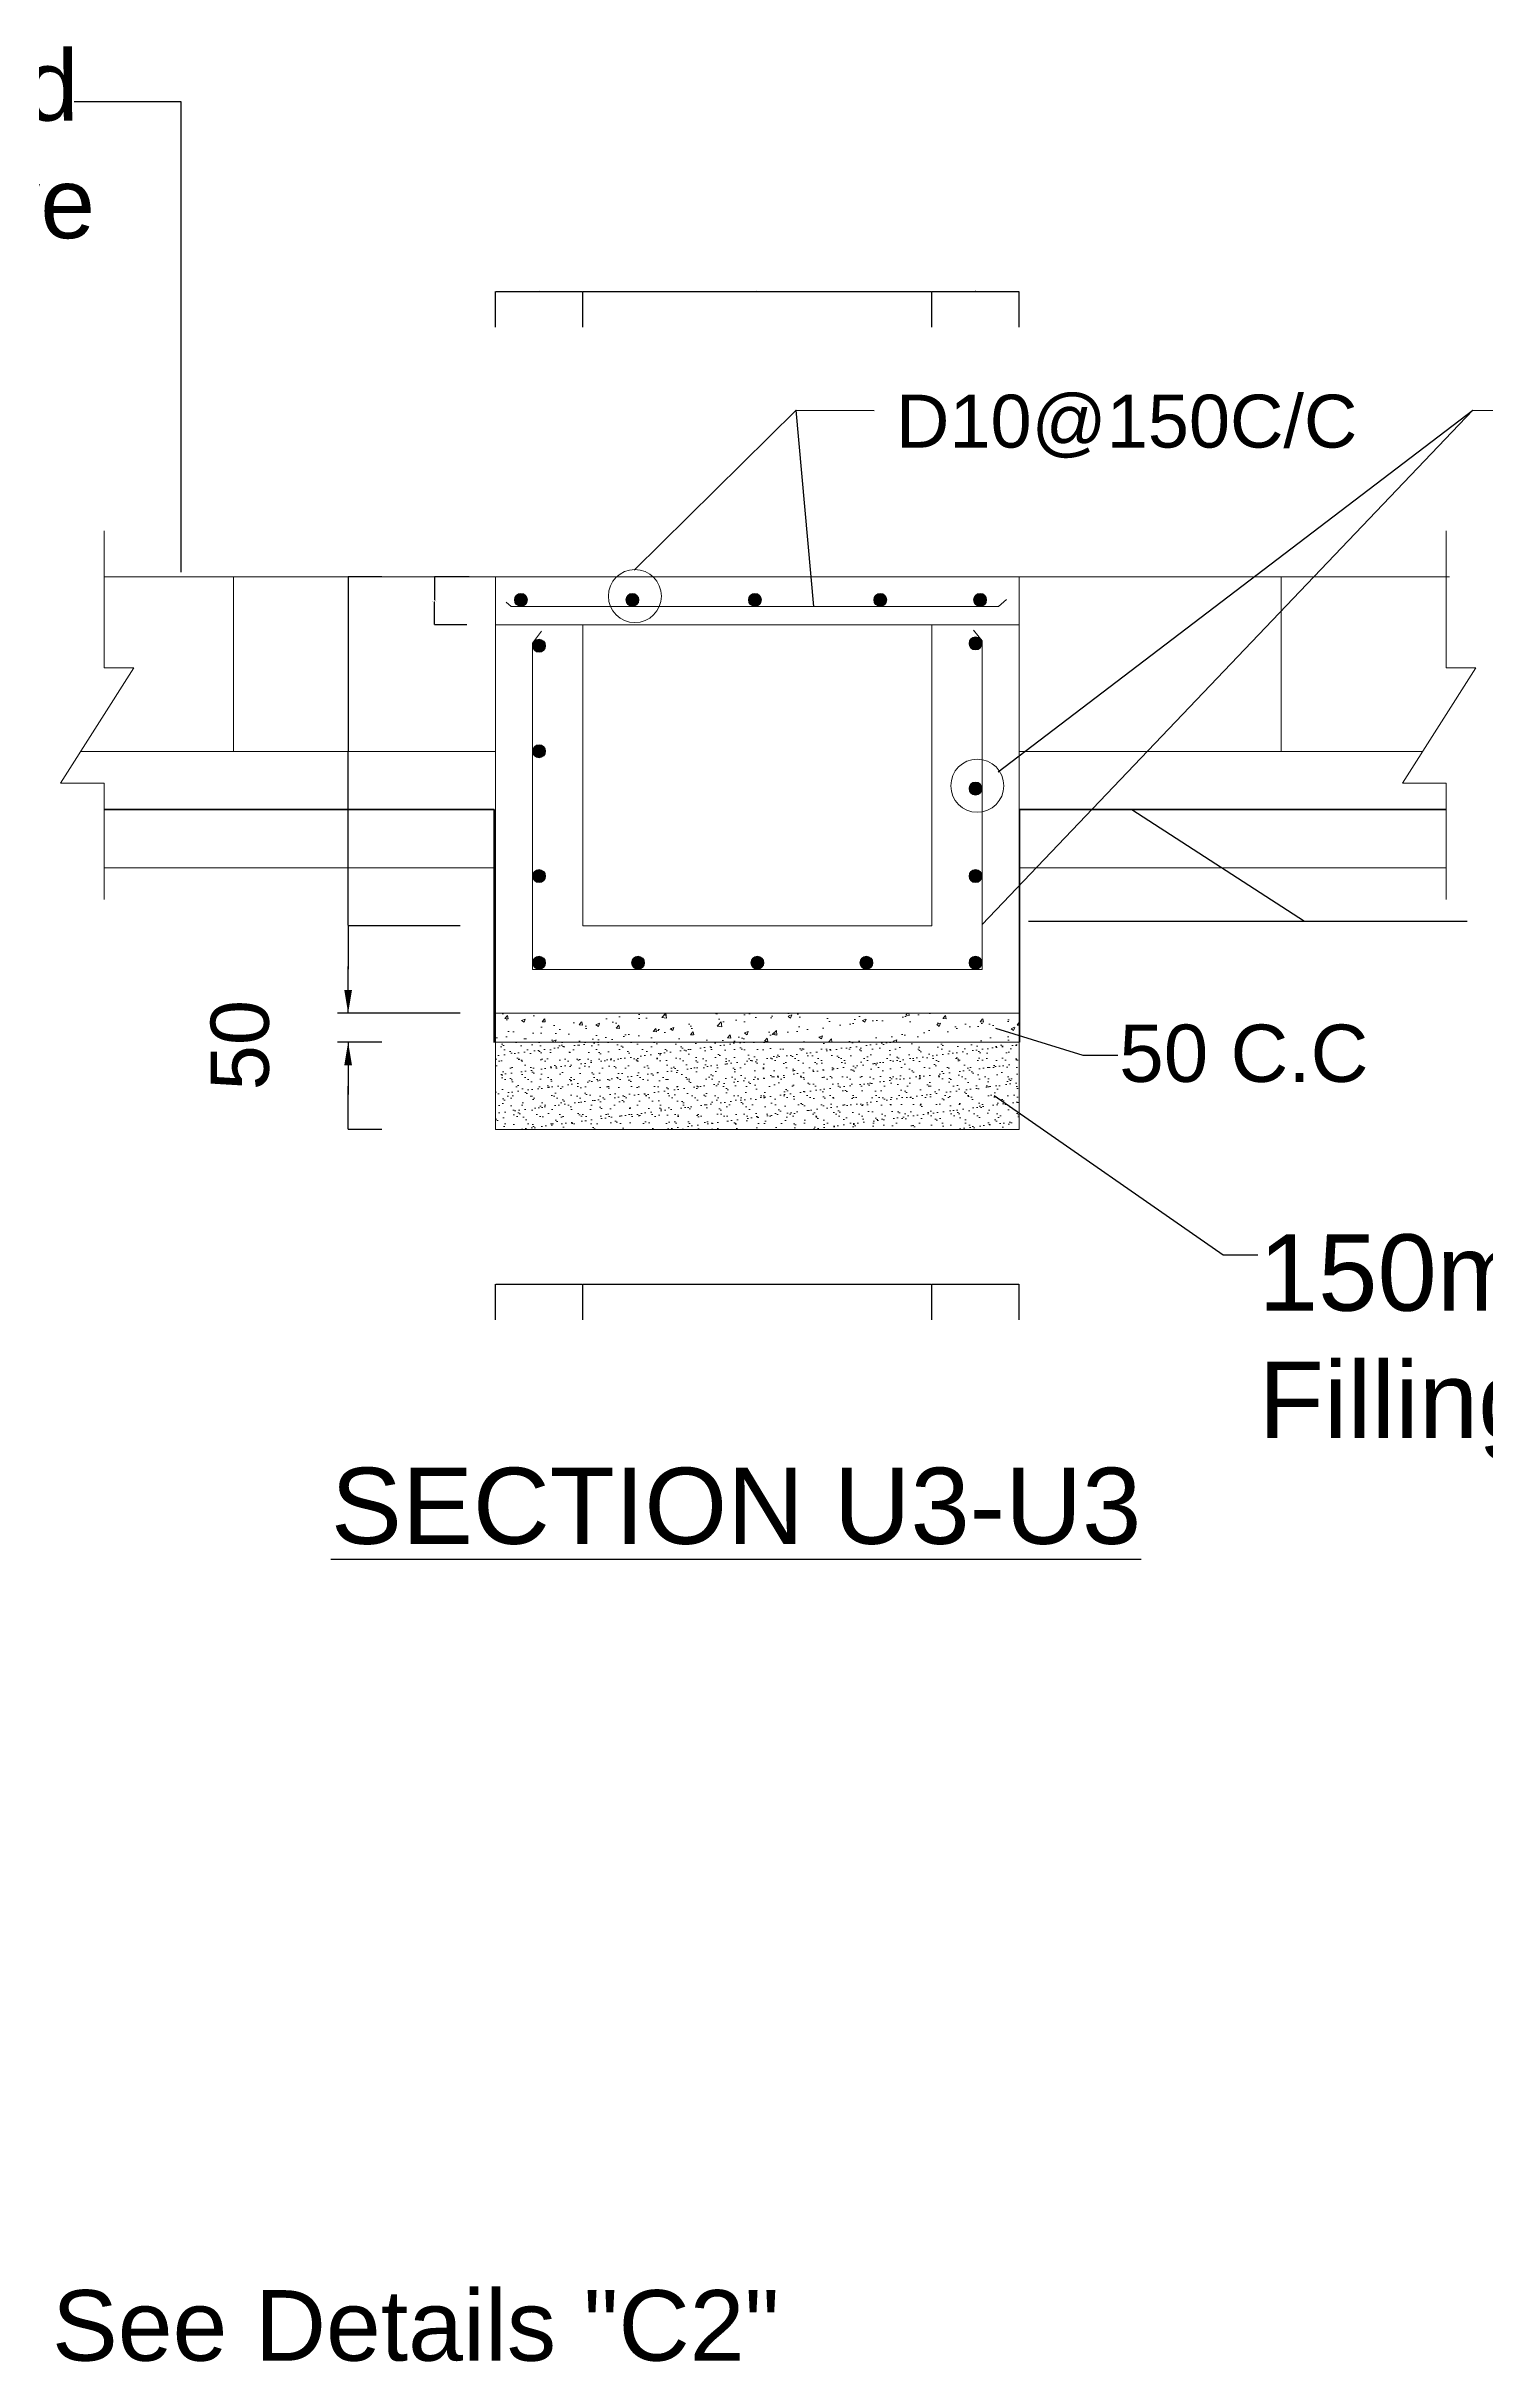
# Model space of a CAD drawing. Header units: inches. Extents: x 89000 to 1304432, y -10828 to 220529.
# Drawn here: x 865580 to 868424, y 77298 to 81875 of the extents above; entities that cross this region are included whole.
import ezdxf

# ---------------------------------------------------------------- set-up
doc = ezdxf.new("R2010")
doc.units = ezdxf.units.IN
doc.header["$LTSCALE"] = 7
doc.header["$MEASUREMENT"] = 0
doc.layers.add('Blocks', color=11, linetype='Continuous', lineweight=9)
doc.styles.get("Standard").update_dxf_attribs({"font": 'arial.ttf'})
doc.dimstyles.get("Standard").update_dxf_attribs({"dimtxt": 0.18, "dimasz": 0.18, "dimexe": 0.18, "dimexo": 0.0625, "dimgap": 0.09, "dimtad": 0, "dimtih": 1, "dimtoh": 1, "dimdec": 4, "dimzin": 0, "dimdsep": 46, "dimtxsty": 'Standard', "dimcen": 0.09, "dimadec": 0, "dimazin": 0, "dimtfac": 1, "dimtdec": 4, "dimtofl": 0, "dimtmove": 0, "dimatfit": 3, "dimfxl": 1, "dimtolj": 1, "dimtzin": 0, "dimarcsym": 0})
pattern_1 = [(50, (867618.374, 48001.803), (73.32933, -6.41548), [7.66762, -84.34387]), (355, (867618.374, 48001.8), (-14.18524, 76.9003), [6.1341, -67.4751]), (100.451, (867624.485, 48001.27), (59.14436, 70.48447), [6.51647, -71.68122]), (46.1842, (867618.37, 48022.25), (109.10931, -16.92204), [11.50144, -126.5158]), (96.6356, (867627.47, 48020.84), (95.5552, 99.5888), [9.7747, -107.52184]), (351.184, (867618.37, 48022.25), (95.55535, 99.5886), [9.20115, -101.21265]), (21, (867628.6, 48017.14), (61.02499, -41.16187), [7.66762, -84.34387]), (326, (867628.6, 48017.14), (24.87532, 74.13566), [6.1341, -67.4751]), (71.4514, (867633.68, 48013.71), (85.90014, 32.97395), [6.51648, -71.68122]), (37.5, (867618.374, 48001.803), (1.243163, 34.033403), [0, -66.65722, 0, -68.49745, 0, -67.73069]), (7.5, (867618.374, 48001.803), (26.894914, 40.32268), [0, -39.05377, 0, -65.123695, 0, -25.814337]), (327.5, (867595.576, 48001.803), (54.575215, -2.30582), [0, -25.55875, 0, -79.7433, 0, -105.813225]), (317.5, (867585.353, 48001.803), (59.621996, 10.23416), [0, -33.226375, 0, -52.95773, 0, -75.142725])]
pattern_2 = [(37.5, (867618.374, 48001.803), (-0.920018, 28.141261), [0, -22.1996, 0, -24.8285, 0, -23.733125]), (7.5, (867618.374, 48001.803), (25.84759, 41.217443), [0, -11.9761, 0, -20.00885, 0, -7.667625]), (327.5, (867600.41, 48001.803), (45.482061, 0.082638), [0, -7.3025, 0, -26.289, 0, -34.32175]), (317.5, (867600.41, 48001.803), (43.904496, 12.818436), [0, -3.65125, 0, -17.2339, 0, -19.71675])]

# ---------------------------------------------------------------- blocks, each defined once
blk = doc.blocks.new('*D150')
at = {"layer": 'Blocks', "color": 0, "lineweight": -2, "ltscale": 0.5, "transparency": 16777216}
for p, q in [((866467.4, 81320.2), (866467.4, 81390.9)), ((866468.2, 81390.7), (866639.1, 81390.7)), ((866639.9, 81320.2), (866639.9, 81390.9))]:
    blk.add_line(p, q, dxfattribs=at)
at = {"layer": 'Blocks', "color": 0, "ltscale": 0.5, "transparency": 16777216}
for points in [[(866468.2, 81390.8), (866468.2, 81390.5), (866467.4, 81390.7)], [(866639.1, 81390.8), (866639.1, 81390.5), (866639.9, 81390.7)]]:
    blk.add_solid(points, dxfattribs=at)
at = {"layer": 'Defpoints', "color": 0, "ltscale": 0.5, "transparency": 16777216}
for p in [(866639.9, 81390.7), (866467.4, 81320.1), (866639.9, 81320.1)]:
    blk.add_point(p, dxfattribs=at)
at = {"layer": 'Blocks', "color": 0, "lineweight": 30, "ltscale": 0.5, "transparency": 16777216, "insert": (866553.7, 81391.5), "char_height": 1, "attachment_point": 5}
blk.add_mtext('\\A1;150', dxfattribs=at)
blk = doc.blocks.new('*D151')
at = {"layer": 'Blocks', "color": 0, "lineweight": -2, "ltscale": 0.5, "transparency": 16777216}
for p, q in [((867329.9, 81320.2), (867329.9, 81390.9)), ((867330.7, 81390.7), (867501.6, 81390.7)), ((867502.4, 81320.2), (867502.4, 81390.9))]:
    blk.add_line(p, q, dxfattribs=at)
at = {"layer": 'Blocks', "color": 0, "ltscale": 0.5, "transparency": 16777216}
for points in [[(867330.7, 81390.8), (867330.7, 81390.5), (867329.9, 81390.7)], [(867501.6, 81390.8), (867501.6, 81390.5), (867502.4, 81390.7)]]:
    blk.add_solid(points, dxfattribs=at)
at = {"layer": 'Defpoints', "color": 0, "ltscale": 0.5, "transparency": 16777216}
for p in [(867502.4, 81390.7), (867329.9, 81320.1), (867502.4, 81320.1)]:
    blk.add_point(p, dxfattribs=at)
at = {"layer": 'Blocks', "color": 0, "lineweight": 30, "ltscale": 0.5, "transparency": 16777216, "insert": (867416.2, 81391.5), "char_height": 1, "attachment_point": 5}
blk.add_mtext('\\A1;150', dxfattribs=at)
blk = doc.blocks.new('*D152')
at = {"layer": 'Blocks', "color": 0, "lineweight": -2, "ltscale": 0.5, "transparency": 16777216}
for p, q in [((866639.9, 81320.2), (866639.9, 81390.9)), ((866640.7, 81390.7), (867329.1, 81390.7)), ((867329.9, 81320.2), (867329.9, 81390.9))]:
    blk.add_line(p, q, dxfattribs=at)
at = {"layer": 'Blocks', "color": 0, "ltscale": 0.5, "transparency": 16777216}
for points in [[(866640.7, 81390.8), (866640.7, 81390.5), (866639.9, 81390.7)], [(867329.1, 81390.8), (867329.1, 81390.5), (867329.9, 81390.7)]]:
    blk.add_solid(points, dxfattribs=at)
at = {"layer": 'Defpoints', "color": 0, "ltscale": 0.5, "transparency": 16777216}
for p in [(867329.9, 81390.7), (866639.9, 81320.1), (867329.9, 81320.1)]:
    blk.add_point(p, dxfattribs=at)
at = {"layer": 'Blocks', "color": 0, "lineweight": 30, "ltscale": 0.5, "transparency": 16777216, "insert": (866984.9, 81391.5), "char_height": 1, "attachment_point": 5}
blk.add_mtext('\\A1;600', dxfattribs=at)
blk = doc.blocks.new('*D153')
at = {"layer": 'Blocks', "color": 0, "lineweight": -2, "ltscale": 0.5, "transparency": 16777216}
for p, q in [((866242.9, 80826.5), (866176.1, 80826.5)), ((866176.2, 80825.7), (866176.2, 80482.3)), ((866176.2, 80137.3), (866176.2, 80480.7)), ((866242.9, 80136.5), (866176.1, 80136.5))]:
    blk.add_line(p, q, dxfattribs=at)
at = {"layer": 'Blocks', "color": 0, "ltscale": 0.5, "transparency": 16777216}
for points in [[(866176.1, 80825.7), (866176.4, 80825.7), (866176.2, 80826.5)], [(866176.1, 80137.3), (866176.4, 80137.3), (866176.2, 80136.5)]]:
    blk.add_solid(points, dxfattribs=at)
at = {"layer": 'Defpoints', "color": 0, "ltscale": 0.5, "transparency": 16777216}
for p in [(866243, 80826.5), (866176.2, 80136.5), (866243, 80136.5)]:
    blk.add_point(p, dxfattribs=at)
at = {"layer": 'Blocks', "color": 0, "lineweight": 30, "ltscale": 0.5, "transparency": 16777216, "insert": (866176.2, 80481.5), "char_height": 1, "attachment_point": 5}
blk.add_mtext('\\A1;600', dxfattribs=at)
blk = doc.blocks.new('*D154')
at = {"layer": 'Blocks', "color": 0, "lineweight": -2, "ltscale": 0.5, "transparency": 16777216}
for p, q in [((866397.9, 80136.5), (866176.1, 80136.5)), ((866176.2, 80135.9), (866176.2, 80051.1)), ((866176.2, 79964.6), (866176.2, 80049.5)), ((866397.9, 79964), (866176.1, 79964))]:
    blk.add_line(p, q, dxfattribs=at)
at = {"layer": 'Blocks', "color": 0, "ltscale": 0.5, "transparency": 16777216}
for points in [[(866176.1, 80135.9), (866176.3, 80135.9), (866176.2, 80136.5)], [(866176.1, 79964.6), (866176.3, 79964.6), (866176.2, 79964)]]:
    blk.add_solid(points, dxfattribs=at)
at = {"layer": 'Defpoints', "color": 0, "ltscale": 0.5, "transparency": 16777216}
for p in [(866397.9, 80136.5), (866176.2, 79964), (866397.9, 79964)]:
    blk.add_point(p, dxfattribs=at)
at = {"layer": 'Blocks', "color": 0, "lineweight": 30, "ltscale": 0.5, "transparency": 16777216, "insert": (866176.2, 80050.3), "char_height": 1, "attachment_point": 5}
blk.add_mtext('\\A1;200', dxfattribs=at)
blk = doc.blocks.new('*D155')
at = {"layer": 'Blocks', "color": 0, "lineweight": -2, "ltscale": 0.5, "transparency": 16777216}
for p, q in [((866467.4, 79357.6), (866467.4, 79428.3)), ((866468.2, 79428.1), (866639.1, 79428.1)), ((866639.9, 79357.6), (866639.9, 79428.3))]:
    blk.add_line(p, q, dxfattribs=at)
at = {"layer": 'Blocks', "color": 0, "ltscale": 0.5, "transparency": 16777216}
for points in [[(866468.2, 79428.3), (866468.2, 79428), (866467.4, 79428.1)], [(866639.1, 79428.3), (866639.1, 79428), (866639.9, 79428.1)]]:
    blk.add_solid(points, dxfattribs=at)
at = {"layer": 'Defpoints', "color": 0, "ltscale": 0.5, "transparency": 16777216}
for p in [(866639.9, 79428.1), (866467.4, 79357.6), (866639.9, 79357.6)]:
    blk.add_point(p, dxfattribs=at)
at = {"layer": 'Blocks', "color": 0, "lineweight": 30, "ltscale": 0.5, "transparency": 16777216, "insert": (866553.7, 79429), "char_height": 1, "attachment_point": 5}
blk.add_mtext('\\A1;150', dxfattribs=at)
blk = doc.blocks.new('*D156')
at = {"layer": 'Blocks', "color": 0, "lineweight": -2, "ltscale": 0.5, "transparency": 16777216}
for p, q in [((867329.9, 79357.6), (867329.9, 79428.3)), ((867330.7, 79428.1), (867501.6, 79428.1)), ((867502.4, 79357.6), (867502.4, 79428.3))]:
    blk.add_line(p, q, dxfattribs=at)
at = {"layer": 'Blocks', "color": 0, "ltscale": 0.5, "transparency": 16777216}
for points in [[(867330.7, 79428.3), (867330.7, 79428), (867329.9, 79428.1)], [(867501.6, 79428.3), (867501.6, 79428), (867502.4, 79428.1)]]:
    blk.add_solid(points, dxfattribs=at)
at = {"layer": 'Defpoints', "color": 0, "ltscale": 0.5, "transparency": 16777216}
for p in [(867502.4, 79428.1), (867329.9, 79357.6), (867502.4, 79357.6)]:
    blk.add_point(p, dxfattribs=at)
at = {"layer": 'Blocks', "color": 0, "lineweight": 30, "ltscale": 0.5, "transparency": 16777216, "insert": (867416.2, 79429), "char_height": 1, "attachment_point": 5}
blk.add_mtext('\\A1;150', dxfattribs=at)
blk = doc.blocks.new('*D157')
at = {"layer": 'Blocks', "color": 0, "lineweight": -2, "ltscale": 0.5, "transparency": 16777216}
for p, q in [((866639.9, 79357.6), (866639.9, 79428.3)), ((866640.7, 79428.1), (867329.1, 79428.1)), ((867329.9, 79357.6), (867329.9, 79428.3))]:
    blk.add_line(p, q, dxfattribs=at)
at = {"layer": 'Blocks', "color": 0, "ltscale": 0.5, "transparency": 16777216}
for points in [[(866640.7, 79428.3), (866640.7, 79428), (866639.9, 79428.1)], [(867329.1, 79428.3), (867329.1, 79428), (867329.9, 79428.1)]]:
    blk.add_solid(points, dxfattribs=at)
at = {"layer": 'Defpoints', "color": 0, "ltscale": 0.5, "transparency": 16777216}
for p in [(867329.9, 79428.1), (866639.9, 79357.6), (867329.9, 79357.6)]:
    blk.add_point(p, dxfattribs=at)
at = {"layer": 'Blocks', "color": 0, "lineweight": 30, "ltscale": 0.5, "transparency": 16777216, "insert": (866984.9, 79429), "char_height": 1, "attachment_point": 5}
blk.add_mtext('\\A1;600', dxfattribs=at)
blk = doc.blocks.new('*D158')
at = {"layer": 'Blocks', "color": 0, "lineweight": -2, "ltscale": 0.5, "transparency": 16777216}
for p, q in [((866242.9, 79906.5), (866176.1, 79906.5)), ((866176.2, 79905.9), (866176.2, 79821.1)), ((866176.2, 79734.6), (866176.2, 79819.5)), ((866242.9, 79734), (866176.1, 79734))]:
    blk.add_line(p, q, dxfattribs=at)
at = {"layer": 'Blocks', "color": 0, "ltscale": 0.5, "transparency": 16777216}
for points in [[(866176.1, 79905.9), (866176.3, 79905.9), (866176.2, 79906.5)], [(866176.1, 79734.6), (866176.3, 79734.6), (866176.2, 79734)]]:
    blk.add_solid(points, dxfattribs=at)
at = {"layer": 'Defpoints', "color": 0, "ltscale": 0.5, "transparency": 16777216}
for p in [(866243, 79906.5), (866176.2, 79734), (866243, 79734)]:
    blk.add_point(p, dxfattribs=at)
at = {"layer": 'Blocks', "color": 0, "lineweight": 30, "ltscale": 0.5, "transparency": 16777216, "insert": (866176.2, 79820.3), "char_height": 1, "attachment_point": 5}
blk.add_mtext('\\A1;150', dxfattribs=at)
blk = doc.blocks.new('*D159')
at = {"layer": 'Blocks', "color": 0, "lineweight": -2, "ltscale": 0.5, "transparency": 16777216}
for p, q in [((866415.6, 80826.5), (866346.6, 80826.5)), ((866346.8, 80825.5), (866346.8, 80780.9)), ((866346.8, 80732.6), (866346.8, 80777.3)), ((866410.8, 80731.6), (866346.6, 80731.6))]:
    blk.add_line(p, q, dxfattribs=at)
at = {"layer": 'Blocks', "color": 0, "ltscale": 0.5, "transparency": 16777216}
for points in [[(866346.6, 80825.5), (866347, 80825.5), (866346.8, 80826.5)], [(866346.6, 80732.6), (866347, 80732.6), (866346.8, 80731.6)]]:
    blk.add_solid(points, dxfattribs=at)
at = {"layer": 'Defpoints', "color": 0, "ltscale": 0.5, "transparency": 16777216}
for p in [(866346.8, 80826.5), (866415.7, 80826.5), (866410.8, 80731.6)]:
    blk.add_point(p, dxfattribs=at)
at = {"layer": 'Blocks', "color": 0, "lineweight": 30, "ltscale": 0.5, "transparency": 16777216, "insert": (866346.8, 80779.1), "char_height": 1, "attachment_point": 5}
blk.add_mtext('\\A1;100mm R.C.C \\Ppre-cast slab', dxfattribs=at)
blk = doc.blocks.new('*D195')
at = {"layer": 'Blocks', "color": 0, "lineweight": -2, "ltscale": 0.5, "transparency": 16777216}
for p, q in [((866467.4, 81320.2), (866467.4, 81390.9)), ((866468.2, 81390.7), (866639.1, 81390.7)), ((866639.9, 81320.2), (866639.9, 81390.9))]:
    blk.add_line(p, q, dxfattribs=at)
at = {"layer": 'Blocks', "color": 0, "ltscale": 0.5, "transparency": 16777216}
for points in [[(866468.2, 81390.8), (866468.2, 81390.5), (866467.4, 81390.7)], [(866639.1, 81390.8), (866639.1, 81390.5), (866639.9, 81390.7)]]:
    blk.add_solid(points, dxfattribs=at)
at = {"layer": 'Defpoints', "color": 0, "ltscale": 0.5, "transparency": 16777216}
for p in [(866639.9, 81390.7), (866467.4, 81320.1), (866639.9, 81320.1)]:
    blk.add_point(p, dxfattribs=at)
at = {"layer": 'Blocks', "color": 0, "lineweight": 30, "ltscale": 0.5, "transparency": 16777216, "insert": (866553.7, 81391.5), "char_height": 1, "attachment_point": 5}
blk.add_mtext('\\A1;150', dxfattribs=at)
blk = doc.blocks.new('*D196')
at = {"layer": 'Blocks', "color": 0, "lineweight": -2, "ltscale": 0.5, "transparency": 16777216}
for p, q in [((867329.9, 81320.2), (867329.9, 81390.9)), ((867330.7, 81390.7), (867501.6, 81390.7)), ((867502.4, 81320.2), (867502.4, 81390.9))]:
    blk.add_line(p, q, dxfattribs=at)
at = {"layer": 'Blocks', "color": 0, "ltscale": 0.5, "transparency": 16777216}
for points in [[(867330.7, 81390.8), (867330.7, 81390.5), (867329.9, 81390.7)], [(867501.6, 81390.8), (867501.6, 81390.5), (867502.4, 81390.7)]]:
    blk.add_solid(points, dxfattribs=at)
at = {"layer": 'Defpoints', "color": 0, "ltscale": 0.5, "transparency": 16777216}
for p in [(867502.4, 81390.7), (867329.9, 81320.1), (867502.4, 81320.1)]:
    blk.add_point(p, dxfattribs=at)
at = {"layer": 'Blocks', "color": 0, "lineweight": 30, "ltscale": 0.5, "transparency": 16777216, "insert": (867416.2, 81391.5), "char_height": 1, "attachment_point": 5}
blk.add_mtext('\\A1;150', dxfattribs=at)
blk = doc.blocks.new('*D197')
at = {"layer": 'Blocks', "color": 0, "lineweight": -2, "ltscale": 0.5, "transparency": 16777216}
for p, q in [((866639.9, 81320.2), (866639.9, 81390.9)), ((866640.7, 81390.7), (867329.1, 81390.7)), ((867329.9, 81320.2), (867329.9, 81390.9))]:
    blk.add_line(p, q, dxfattribs=at)
at = {"layer": 'Blocks', "color": 0, "ltscale": 0.5, "transparency": 16777216}
for points in [[(866640.7, 81390.8), (866640.7, 81390.5), (866639.9, 81390.7)], [(867329.1, 81390.8), (867329.1, 81390.5), (867329.9, 81390.7)]]:
    blk.add_solid(points, dxfattribs=at)
at = {"layer": 'Defpoints', "color": 0, "ltscale": 0.5, "transparency": 16777216}
for p in [(867329.9, 81390.7), (866639.9, 81320.1), (867329.9, 81320.1)]:
    blk.add_point(p, dxfattribs=at)
at = {"layer": 'Blocks', "color": 0, "lineweight": 30, "ltscale": 0.5, "transparency": 16777216, "insert": (866984.9, 81391.5), "char_height": 1, "attachment_point": 5}
blk.add_mtext('\\A1;600', dxfattribs=at)
blk = doc.blocks.new('*D198')
at = {"layer": 'Blocks', "color": 0, "lineweight": -2, "ltscale": 0.5, "transparency": 16777216}
for p, q in [((866242.9, 80826.5), (866176.1, 80826.5)), ((866176.2, 80825.7), (866176.2, 80482.3)), ((866176.2, 80137.3), (866176.2, 80480.7)), ((866242.9, 80136.5), (866176.1, 80136.5))]:
    blk.add_line(p, q, dxfattribs=at)
at = {"layer": 'Blocks', "color": 0, "ltscale": 0.5, "transparency": 16777216}
for points in [[(866176.1, 80825.7), (866176.4, 80825.7), (866176.2, 80826.5)], [(866176.1, 80137.3), (866176.4, 80137.3), (866176.2, 80136.5)]]:
    blk.add_solid(points, dxfattribs=at)
at = {"layer": 'Defpoints', "color": 0, "ltscale": 0.5, "transparency": 16777216}
for p in [(866243, 80826.5), (866176.2, 80136.5), (866243, 80136.5)]:
    blk.add_point(p, dxfattribs=at)
at = {"layer": 'Blocks', "color": 0, "lineweight": 30, "ltscale": 0.5, "transparency": 16777216, "insert": (866176.2, 80481.5), "char_height": 1, "attachment_point": 5}
blk.add_mtext('\\A1;600', dxfattribs=at)
blk = doc.blocks.new('*D199')
at = {"layer": 'Blocks', "color": 0, "lineweight": -2, "ltscale": 0.5, "transparency": 16777216}
for p, q in [((866397.9, 80136.5), (866176.1, 80136.5)), ((866176.2, 80135.9), (866176.2, 80051.1)), ((866176.2, 79964.6), (866176.2, 80049.5)), ((866397.9, 79964), (866176.1, 79964))]:
    blk.add_line(p, q, dxfattribs=at)
at = {"layer": 'Blocks', "color": 0, "ltscale": 0.5, "transparency": 16777216}
for points in [[(866176.1, 80135.9), (866176.3, 80135.9), (866176.2, 80136.5)], [(866176.1, 79964.6), (866176.3, 79964.6), (866176.2, 79964)]]:
    blk.add_solid(points, dxfattribs=at)
at = {"layer": 'Defpoints', "color": 0, "ltscale": 0.5, "transparency": 16777216}
for p in [(866397.9, 80136.5), (866176.2, 79964), (866397.9, 79964)]:
    blk.add_point(p, dxfattribs=at)
at = {"layer": 'Blocks', "color": 0, "lineweight": 30, "ltscale": 0.5, "transparency": 16777216, "insert": (866176.2, 80050.3), "char_height": 1, "attachment_point": 5}
blk.add_mtext('\\A1;200', dxfattribs=at)
blk = doc.blocks.new('*D200')
at = {"layer": 'Blocks', "color": 0, "lineweight": -2, "ltscale": 0.5, "transparency": 16777216}
for p, q in [((866467.4, 79357.6), (866467.4, 79428.3)), ((866468.2, 79428.1), (866639.1, 79428.1)), ((866639.9, 79357.6), (866639.9, 79428.3))]:
    blk.add_line(p, q, dxfattribs=at)
at = {"layer": 'Blocks', "color": 0, "ltscale": 0.5, "transparency": 16777216}
for points in [[(866468.2, 79428.3), (866468.2, 79428), (866467.4, 79428.1)], [(866639.1, 79428.3), (866639.1, 79428), (866639.9, 79428.1)]]:
    blk.add_solid(points, dxfattribs=at)
at = {"layer": 'Defpoints', "color": 0, "ltscale": 0.5, "transparency": 16777216}
for p in [(866639.9, 79428.1), (866467.4, 79357.6), (866639.9, 79357.6)]:
    blk.add_point(p, dxfattribs=at)
at = {"layer": 'Blocks', "color": 0, "lineweight": 30, "ltscale": 0.5, "transparency": 16777216, "insert": (866553.7, 79429), "char_height": 1, "attachment_point": 5}
blk.add_mtext('\\A1;150', dxfattribs=at)
blk = doc.blocks.new('*D201')
at = {"layer": 'Blocks', "color": 0, "lineweight": -2, "ltscale": 0.5, "transparency": 16777216}
for p, q in [((867329.9, 79357.6), (867329.9, 79428.3)), ((867330.7, 79428.1), (867501.6, 79428.1)), ((867502.4, 79357.6), (867502.4, 79428.3))]:
    blk.add_line(p, q, dxfattribs=at)
at = {"layer": 'Blocks', "color": 0, "ltscale": 0.5, "transparency": 16777216}
for points in [[(867330.7, 79428.3), (867330.7, 79428), (867329.9, 79428.1)], [(867501.6, 79428.3), (867501.6, 79428), (867502.4, 79428.1)]]:
    blk.add_solid(points, dxfattribs=at)
at = {"layer": 'Defpoints', "color": 0, "ltscale": 0.5, "transparency": 16777216}
for p in [(867502.4, 79428.1), (867329.9, 79357.6), (867502.4, 79357.6)]:
    blk.add_point(p, dxfattribs=at)
at = {"layer": 'Blocks', "color": 0, "lineweight": 30, "ltscale": 0.5, "transparency": 16777216, "insert": (867416.2, 79429), "char_height": 1, "attachment_point": 5}
blk.add_mtext('\\A1;150', dxfattribs=at)
blk = doc.blocks.new('*D202')
at = {"layer": 'Blocks', "color": 0, "lineweight": -2, "ltscale": 0.5, "transparency": 16777216}
for p, q in [((866639.9, 79357.6), (866639.9, 79428.3)), ((866640.7, 79428.1), (867329.1, 79428.1)), ((867329.9, 79357.6), (867329.9, 79428.3))]:
    blk.add_line(p, q, dxfattribs=at)
at = {"layer": 'Blocks', "color": 0, "ltscale": 0.5, "transparency": 16777216}
for points in [[(866640.7, 79428.3), (866640.7, 79428), (866639.9, 79428.1)], [(867329.1, 79428.3), (867329.1, 79428), (867329.9, 79428.1)]]:
    blk.add_solid(points, dxfattribs=at)
at = {"layer": 'Defpoints', "color": 0, "ltscale": 0.5, "transparency": 16777216}
for p in [(867329.9, 79428.1), (866639.9, 79357.6), (867329.9, 79357.6)]:
    blk.add_point(p, dxfattribs=at)
at = {"layer": 'Blocks', "color": 0, "lineweight": 30, "ltscale": 0.5, "transparency": 16777216, "insert": (866984.9, 79429), "char_height": 1, "attachment_point": 5}
blk.add_mtext('\\A1;600', dxfattribs=at)
blk = doc.blocks.new('*D203')
at = {"layer": 'Blocks', "color": 0, "lineweight": -2, "ltscale": 0.5, "transparency": 16777216}
for p, q in [((866242.9, 79906.5), (866176.1, 79906.5)), ((866176.2, 79905.9), (866176.2, 79821.1)), ((866176.2, 79734.6), (866176.2, 79819.5)), ((866242.9, 79734), (866176.1, 79734))]:
    blk.add_line(p, q, dxfattribs=at)
at = {"layer": 'Blocks', "color": 0, "ltscale": 0.5, "transparency": 16777216}
for points in [[(866176.1, 79905.9), (866176.3, 79905.9), (866176.2, 79906.5)], [(866176.1, 79734.6), (866176.3, 79734.6), (866176.2, 79734)]]:
    blk.add_solid(points, dxfattribs=at)
at = {"layer": 'Defpoints', "color": 0, "ltscale": 0.5, "transparency": 16777216}
for p in [(866243, 79906.5), (866176.2, 79734), (866243, 79734)]:
    blk.add_point(p, dxfattribs=at)
at = {"layer": 'Blocks', "color": 0, "lineweight": 30, "ltscale": 0.5, "transparency": 16777216, "insert": (866176.2, 79820.3), "char_height": 1, "attachment_point": 5}
blk.add_mtext('\\A1;150', dxfattribs=at)
blk = doc.blocks.new('*D204')
at = {"layer": 'Blocks', "color": 0, "lineweight": -2, "ltscale": 0.5, "transparency": 16777216}
for p, q in [((866415.6, 80826.5), (866346.6, 80826.5)), ((866346.8, 80825.5), (866346.8, 80780.9)), ((866346.8, 80732.6), (866346.8, 80777.3)), ((866410.8, 80731.6), (866346.6, 80731.6))]:
    blk.add_line(p, q, dxfattribs=at)
at = {"layer": 'Blocks', "color": 0, "ltscale": 0.5, "transparency": 16777216}
for points in [[(866346.6, 80825.5), (866347, 80825.5), (866346.8, 80826.5)], [(866346.6, 80732.6), (866347, 80732.6), (866346.8, 80731.6)]]:
    blk.add_solid(points, dxfattribs=at)
at = {"layer": 'Defpoints', "color": 0, "ltscale": 0.5, "transparency": 16777216}
for p in [(866346.8, 80826.5), (866415.7, 80826.5), (866410.8, 80731.6)]:
    blk.add_point(p, dxfattribs=at)
at = {"layer": 'Blocks', "color": 0, "lineweight": 30, "ltscale": 0.5, "transparency": 16777216, "insert": (866346.8, 80779.1), "char_height": 1, "attachment_point": 5}
blk.add_mtext('\\A1;100mm R.C.C \\Ppre-cast slab', dxfattribs=at)

msp = doc.modelspace()

# ---------------------------------------------------------------- hatches: boundary and pattern name
at = {"layer": 'Blocks', "lineweight": 13, "ltscale": 0.05}
for points in [[(866530.50261, 80780.82238, 1), (866504.78487, 80780.82238, 1)], [(866530.50261, 80780.82238, 1), (866504.78487, 80780.82238, 1)], [(866750.86482, 80780.82238, 1), (866725.14708, 80780.82238, 1)], [(866750.86482, 80780.82238, 1), (866725.14708, 80780.82238, 1)], [(866992.99572, 80780.82238, 1), (866967.27799, 80780.82238, 1)], [(866992.99572, 80780.82238, 1), (866967.27799, 80780.82238, 1)], [(867240.68683, 80780.82238, 1), (867214.96909, 80780.82238, 1)], [(867240.68683, 80780.82238, 1), (867214.96909, 80780.82238, 1)], [(867438.12633, 80780.82238, 1), (867412.40859, 80780.82238, 1)], [(867438.12633, 80780.82238, 1), (867412.40859, 80780.82238, 1)], [(866566.51406, 80690.40951, 1), (866540.79632, 80690.40951, 1)], [(866566.51406, 80690.40951, 1), (866540.79632, 80690.40951, 1)], [(867429.01406, 80694.85143, 1), (867403.29632, 80694.85143, 1)], [(867429.01406, 80694.85143, 1), (867403.29632, 80694.85143, 1)], [(866540.79632, 80481.66861, 1), (866566.51406, 80481.66861, 1)], [(866540.79632, 80481.66861, 1), (866566.51406, 80481.66861, 1)], [(867429.01406, 80408.02545, 1), (867403.29632, 80408.02545, 1)], [(867429.01406, 80408.02545, 1), (867403.29632, 80408.02545, 1)], [(866566.51406, 80235.05462, 1), (866540.79632, 80235.05462, 1)], [(866566.51406, 80235.05462, 1), (866540.79632, 80235.05462, 1)], [(867429.01406, 80235.05462, 1), (867403.29632, 80235.05462, 1)], [(867429.01406, 80235.05462, 1), (867403.29632, 80235.05462, 1)], [(866566.51406, 80063.71676, 1), (866540.79632, 80063.71676, 1)], [(866566.51406, 80063.71676, 1), (866540.79632, 80063.71676, 1)], [(866762.18758, 80063.71676, 1), (866736.46985, 80063.71676, 1)], [(866762.18758, 80063.71676, 1), (866736.46985, 80063.71676, 1)], [(866997.91397, 80063.71676, 1), (866972.19624, 80063.71676, 1)], [(866997.91397, 80063.71676, 1), (866972.19624, 80063.71676, 1)], [(867213.47287, 80063.71676, 1), (867187.75514, 80063.71676, 1)], [(867213.47287, 80063.71676, 1), (867187.75514, 80063.71676, 1)], [(867429.01406, 80063.71676, 1), (867403.29632, 80063.71676, 1)], [(867429.01406, 80063.71676, 1), (867403.29632, 80063.71676, 1)]]:
    msp.add_hatch(color=0, dxfattribs=at).paths.add_polyline_path(points)
at = {"layer": 'Blocks', "lineweight": 5, "ltscale": 0.05}
h = msp.add_hatch(dxfattribs=at)
h.set_pattern_fill('AR-CONC', color=0, scale=0.4025, style=0)
h.set_pattern_definition(pattern_1)
h.paths.add_polyline_path([(866467.40519, 79906.51722), (867502.40519, 79906.51722), (867502.40519, 79964.01722), (866467.40519, 79964.01722)])
h = msp.add_hatch(dxfattribs=at)
h.set_pattern_fill('AR-CONC', color=0, scale=0.4025, style=0)
h.set_pattern_definition(pattern_1)
h.paths.add_polyline_path([(866467.40519, 79906.51722), (867502.40519, 79906.51722), (867502.40519, 79964.01722), (866467.40519, 79964.01722)])
h = msp.add_hatch(dxfattribs=at)
h.set_pattern_fill('AR-SAND', color=0, scale=0.575, style=0)
h.set_pattern_definition(pattern_2)
h.paths.add_polyline_path([(866467.40519, 79734.01722), (867502.40519, 79734.01722), (867502.40519, 79906.51722), (866467.40519, 79906.51722)])
h = msp.add_hatch(dxfattribs=at)
h.set_pattern_fill('AR-SAND', color=0, scale=0.575, style=0)
h.set_pattern_definition(pattern_2)
h.paths.add_polyline_path([(866467.40519, 79734.01722), (867502.40519, 79734.01722), (867502.40519, 79906.51722), (866467.40519, 79906.51722)])

# ---------------------------------------------------------------- linework, layer by layer
at = {"layer": 'Blocks', "color": 0, "lineweight": 13, "ltscale": 0.05}
for p, q in [((866467.40519, 80826.51722), (865694.19473, 80826.51722)), ((866467.40519, 80826.51722), (865694.19473, 80826.51722)), ((866467.40519, 79964.01722), (866467.40519, 80826.51722)), ((866467.40519, 80826.51722), (866639.90519, 80826.51722)), ((866467.40519, 80826.51722), (867502.40519, 80826.51722)), ((866467.40519, 79964.01722), (866467.40519, 80826.51722)), ((866467.40519, 80826.51722), (866639.90519, 80826.51722)), ((866467.40519, 80826.51722), (867502.40519, 80826.51722)), ((867329.90519, 80826.51722), (867502.40519, 80826.51722)), ((867329.90519, 80826.51722), (867502.40519, 80826.51722)), ((867502.40519, 80826.51722), (867502.40519, 79964.01722)), ((867502.40519, 80826.51722), (868352.84002, 80826.51722)), ((867502.40519, 80826.51722), (867502.40519, 79964.01722)), ((867502.40519, 80826.51722), (868352.84002, 80826.51722)), ((866498.53275, 80767.96351), (866488.70623, 80776.56669)), ((866498.53275, 80767.96351), (866488.70623, 80776.56669)), ((867461.74096, 80767.96351), (867477.18013, 80781.41575)), ((867461.74096, 80767.96351), (867477.18013, 80781.41575)), ((866467.40519, 80731.63316), (867502.40519, 80731.63316)), ((866467.40519, 80731.63316), (867502.40519, 80731.63316)), ((866540.79632, 80695.67367), (866558.06883, 80719.0325)), ((866540.79632, 80695.67367), (866558.06883, 80719.0325)), ((866639.90519, 80731.63316), (866639.90519, 80136.51722)), ((866639.90519, 80731.63316), (866639.90519, 80136.51722)), ((867329.90519, 80136.51722), (867329.90519, 80731.63316)), ((867329.90519, 80136.51722), (867329.90519, 80731.63316)), ((867429.01406, 80700.00329), (867412.32863, 80720.81778)), ((867429.01406, 80700.00329), (867412.32863, 80720.81778)), ((866467.40519, 80481.51722), (865647.70121, 80481.51722)), ((866467.40519, 80481.51722), (865647.70121, 80481.51722)), ((867502.40519, 80481.51722), (868299.85229, 80481.51722)), ((867502.40519, 80481.51722), (868299.85229, 80481.51722)), ((866467.40519, 80251.51722), (865694.19473, 80251.51722)), ((866467.40519, 80251.51722), (865694.19473, 80251.51722)), ((867502.40519, 80251.51722), (868346.34581, 80251.51722)), ((867502.40519, 80251.51722), (868346.34581, 80251.51722)), ((866639.90519, 80136.51722), (867329.90519, 80136.51722)), ((866639.90519, 80136.51722), (867329.90519, 80136.51722)), ((867502.40519, 79964.01722), (866467.40519, 79964.01722)), ((866467.40519, 79964.01722), (866467.40519, 79906.51722)), ((867502.40519, 79964.01722), (866467.40519, 79964.01722)), ((866467.40519, 79964.01722), (866467.40519, 79906.51722)), ((867502.40519, 79964.01722), (867502.40519, 79906.51722)), ((867502.40519, 79964.01722), (867502.40519, 79906.51722)), ((867502.40519, 79906.51722), (866467.40519, 79906.51722)), ((866467.40519, 79906.51722), (866467.40519, 79734.01722)), ((867502.40519, 79906.51722), (866467.40519, 79906.51722)), ((866467.40519, 79906.51722), (866467.40519, 79734.01722)), ((867502.40519, 79906.51722), (867502.40519, 79734.01722)), ((867502.40519, 79906.51722), (867502.40519, 79734.01722)), ((867502.40519, 79734.01722), (866467.40519, 79734.01722)), ((867502.40519, 79734.01722), (866467.40519, 79734.01722))]:
    msp.add_line(p, q, dxfattribs=at)
at = {"layer": 'Blocks', "color": 0, "lineweight": 20, "ltscale": 0.05}
for p, q in [((867461.74096, 80767.96351), (866498.53275, 80767.96351)), ((867461.74096, 80767.96351), (866498.53275, 80767.96351)), ((866540.79632, 80695.67367), (866540.79632, 80050.26722)), ((866540.79632, 80695.67367), (866540.79632, 80050.26722)), ((867429.01406, 80700.00329), (867429.01406, 80050.26722)), ((867429.01406, 80700.00329), (867429.01406, 80050.26722)), ((867429.01406, 80050.26722), (866540.79632, 80050.26722)), ((867429.01406, 80050.26722), (866540.79632, 80050.26722))]:
    msp.add_line(p, q, dxfattribs=at)
at = {"layer": 'Blocks', "color": 0, "lineweight": 50, "ltscale": 0.05}
for p, q in [((866464.78689, 80366.51722), (865694.19473, 80366.51722)), ((866464.78689, 80366.51722), (865694.19473, 80366.51722)), ((866464.78689, 80366.51722), (866464.78689, 79905.80601)), ((866464.78689, 80366.51722), (866464.78689, 79905.80601)), ((867502.76928, 80366.51722), (868346.34581, 80366.51722)), ((867502.76928, 80366.51722), (867502.76928, 79906.61318)), ((867502.76928, 80366.51722), (868346.34581, 80366.51722)), ((867502.76928, 80366.51722), (867502.76928, 79906.61318))]:
    msp.add_line(p, q, dxfattribs=at)
at = {"layer": 'Blocks', "color": 0, "lineweight": 30, "ltscale": 0.5}
for p, q in [((866176.24029, 80010.01722), (866176.24029, 80056.01722)), ((866176.24029, 80010.01722), (866176.24029, 80056.01722)), ((866230.37257, 79964.01722), (866155.31029, 79964.01722)), ((866230.37257, 79964.01722), (866155.31029, 79964.01722)), ((866235.29774, 79906.51722), (866155.31029, 79906.51722)), ((866235.29774, 79906.51722), (866155.31029, 79906.51722)), ((866176.24029, 79860.51722), (866176.24029, 79803.28475)), ((866176.24029, 79860.51722), (866176.24029, 79803.28475))]:
    msp.add_line(p, q, dxfattribs=at)
at = {"layer": 'Blocks', "color": 0, "lineweight": 13, "ltscale": 0.05}
for points in [[(865694.19473, 80917.34586), (865694.19473, 80646.89439), (865752.86532, 80646.89439), (865607.6707, 80418.56674), (865694.19473, 80418.56674), (865694.19473, 80188.87742)], [(865694.19473, 80917.34586), (865694.19473, 80646.89439), (865752.86532, 80646.89439), (865607.6707, 80418.56674), (865694.19473, 80418.56674), (865694.19473, 80188.87742)], [(868346.34581, 80917.34586), (868346.34581, 80646.89439), (868405.0164, 80646.89439), (868259.82178, 80418.56674), (868346.34581, 80418.56674), (868346.34581, 80188.87742)], [(868346.34581, 80917.34586), (868346.34581, 80646.89439), (868405.0164, 80646.89439), (868259.82178, 80418.56674), (868346.34581, 80418.56674), (868346.34581, 80188.87742)], [(865647.70121, 80481.51722), (865949.90519, 80481.51722), (865949.90519, 80826.51722), (865694.19473, 80826.51722)], [(865647.70121, 80481.51722), (865949.90519, 80481.51722), (865949.90519, 80826.51722), (865694.19473, 80826.51722)], [(868346.34581, 80826.51722), (868019.90519, 80826.51722), (868019.90519, 80481.51722), (868299.85229, 80481.51722)], [(868346.34581, 80826.51722), (868019.90519, 80826.51722), (868019.90519, 80481.51722), (868299.85229, 80481.51722)]]:
    msp.add_lwpolyline(points, dxfattribs=at)
for points in [[(865949.90519, 80481.51722), (866467.40519, 80481.51722), (866467.40519, 80826.51722), (865949.90519, 80826.51722)], [(865949.90519, 80481.51722), (866467.40519, 80481.51722), (866467.40519, 80826.51722), (865949.90519, 80826.51722)], [(867502.40519, 80481.51722), (868019.90519, 80481.51722), (868019.90519, 80826.51722), (867502.40519, 80826.51722)], [(867502.40519, 80481.51722), (868019.90519, 80481.51722), (868019.90519, 80826.51722), (867502.40519, 80826.51722)]]:
    msp.add_lwpolyline(points, close=True, dxfattribs=at)
for centre, radius in [((866742.9205, 80788.52401), 52.40052), ((866742.9205, 80788.52401), 52.40052), ((866517.64374, 80780.82238), 12.85887), ((866517.64374, 80780.82238), 12.85887), ((866738.00595, 80780.82238), 12.85887), ((866738.00595, 80780.82238), 12.85887), ((866980.13686, 80780.82238), 12.85887), ((866980.13686, 80780.82238), 12.85887), ((867227.82796, 80780.82238), 12.85887), ((867227.82796, 80780.82238), 12.85887), ((867425.26746, 80780.82238), 12.85887), ((867425.26746, 80780.82238), 12.85887), ((866553.65519, 80690.40951), 12.85887), ((866553.65519, 80690.40951), 12.85887), ((867416.15519, 80694.85143), 12.85887), ((867416.15519, 80694.85143), 12.85887), ((866553.65519, 80481.66861), 12.85887), ((866553.65519, 80481.66861), 12.85887), ((867419.69107, 80413.62652), 52.40052), ((867419.69107, 80413.62652), 52.40052), ((867416.15519, 80408.02545), 12.85887), ((867416.15519, 80408.02545), 12.85887), ((866553.65519, 80235.05462), 12.85887), ((866553.65519, 80235.05462), 12.85887), ((867416.15519, 80235.05462), 12.85887), ((867416.15519, 80235.05462), 12.85887), ((866553.65519, 80063.71676), 12.85887), ((866553.65519, 80063.71676), 12.85887), ((866749.32872, 80063.71676), 12.85887), ((866749.32872, 80063.71676), 12.85887), ((866985.05511, 80063.71676), 12.85887), ((866985.05511, 80063.71676), 12.85887), ((867200.61401, 80063.71676), 12.85887), ((867200.61401, 80063.71676), 12.85887), ((867416.15519, 80063.71676), 12.85887), ((867416.15519, 80063.71676), 12.85887)]:
    msp.add_circle(centre, radius, dxfattribs=at)
at = {"layer": 'Blocks', "color": 0, "lineweight": 13, "ltscale": 0.5}
for points in [[(866168.57363, 80010.01722), (866183.90696, 80010.01722), (866176.24029, 79964.01722)], [(866168.57363, 80010.01722), (866183.90696, 80010.01722), (866176.24029, 79964.01722)], [(866168.57363, 79860.51722), (866183.90696, 79860.51722), (866176.24029, 79906.51722)], [(866168.57363, 79860.51722), (866183.90696, 79860.51722), (866176.24029, 79906.51722)]]:
    msp.add_solid(points, dxfattribs=at)

# ---------------------------------------------------------------- texts
at = {"color": 0, "linetype": 'ByBlock', "lineweight": 30, "ltscale": 0.5, "attachment_point": 1}
for s, insert, char_height, width in [('Proposed\\PProtective\\PWork', (864810.00563, 81867.87313), 139.465363, 7291.4232825), ('Proposed\\PProtective\\PWork', (864810.00563, 81867.87313), 139.465363, 7291.4232825), ('D10@150C/C', (867259.00493, 81186.60768), 104.599022, 5468.5674619), ('D10@150C/C', (867259.00493, 81186.60768), 104.599022, 5468.5674619), ('50 C.C', (867700.087, 79941.38094), 113.280741, 6834.5158649), ('50 C.C', (867700.087, 79941.38094), 113.280741, 6834.5158649), ('150mm Compacted Sand\\PFilling (FM>=1.00)', (867975.79482, 79526.79403), 151.0409878, 9112.6878198), ('150mm Compacted Sand\\PFilling (FM>=1.00)', (867975.79482, 79526.79403), 151.0409878, 9112.6878198), ('{\\LSECTION U3-U3}', (866142.10779, 79065.40356), 150.6225917, 6612.7564051), ('{\\LSECTION U3-U3}', (866142.10779, 79065.40356), 150.6225917, 6612.7564051), ('See Details "C2"', (865591.02212, 77439.56578), 139.4653627, 7291.4232825), ('See Details "C2"', (865591.02212, 77439.56578), 139.4653627, 7291.4232825)]:
    msp.add_mtext(s, dxfattribs=dict(at, insert=insert, char_height=char_height, width=width))
at = {"layer": 'Blocks', "color": 0, "lineweight": 30, "ltscale": 0.5, "insert": (865962.76491, 79900.7678), "char_height": 115, "attachment_point": 5, "rotation": 90}
msp.add_mtext('\\A1;50', dxfattribs=at)
msp.add_mtext('\\A1;50', dxfattribs=at)

# ---------------------------------------------------------------- dimensions: what is measured, and where the dimension line sits
at = {"layer": 'Blocks', "color": 0, "lineweight": 30, "ltscale": 0.5}
for base, p1, p2, text, picture, middle in [((866639.90519, 81390.6736), (866467.40519, 81320.10731), (866639.90519, 81320.10731), '150', '*D150', (866553.65519, 81390.6736)), ((866639.90519, 81390.6736), (866467.40519, 81320.10731), (866639.90519, 81320.10731), '150', '*D195', (866553.65519, 81390.6736)), ((867329.90519, 81390.6736), (866639.90519, 81320.10731), (867329.90519, 81320.10731), '600', '*D152', (866984.90519, 81390.6736)), ((867329.90519, 81390.6736), (866639.90519, 81320.10731), (867329.90519, 81320.10731), '600', '*D197', (866984.90519, 81390.6736)), ((867502.40519, 81390.6736), (867329.90519, 81320.10731), (867502.40519, 81320.10731), '150', '*D151', (867416.15519, 81390.6736)), ((867502.40519, 81390.6736), (867329.90519, 81320.10731), (867502.40519, 81320.10731), '150', '*D196', (867416.15519, 81390.6736)), ((866639.90519, 79428.14858), (866467.40519, 79357.58229), (866639.90519, 79357.58229), '150', '*D155', (866553.65519, 79428.14858)), ((866639.90519, 79428.14858), (866467.40519, 79357.58229), (866639.90519, 79357.58229), '150', '*D200', (866553.65519, 79428.14858)), ((867329.90519, 79428.14858), (866639.90519, 79357.58229), (867329.90519, 79357.58229), '600', '*D157', (866984.90519, 79428.14858)), ((867329.90519, 79428.14858), (866639.90519, 79357.58229), (867329.90519, 79357.58229), '600', '*D202', (866984.90519, 79428.14858)), ((867502.40519, 79428.14858), (867329.90519, 79357.58229), (867502.40519, 79357.58229), '150', '*D156', (867416.15519, 79428.14858)), ((867502.40519, 79428.14858), (867329.90519, 79357.58229), (867502.40519, 79357.58229), '150', '*D201', (867416.15519, 79428.14858))]:
    dim = msp.add_linear_dim(base=base, p1=p1, p2=p2, text=text, dimstyle='Standard', override={"dimtxt": 1, "dimasz": 0.8, "dimgap": 0.3, "dimtad": 1, "dimdec": 2, "dimlfac": 1, "dimpost": ' m', "dimtdec": 2, "dimfxl": 0.12}, dxfattribs=at)
    dim.commit()
    dim.dimension.update_dxf_attribs({"geometry": picture, "text_midpoint": middle, "dimtype": 160})
for base, p1, p2, text, override, picture, middle in [((866176.24029, 80136.51722), (866242.96507, 80826.51722), (866242.96507, 80136.51722), '600', {"dimtxt": 1, "dimasz": 0.8, "dimgap": 0.3, "dimtad": 1, "dimdec": 2, "dimlfac": 1, "dimpost": ' m', "dimtdec": 2, "dimfxl": 0.12}, '*D153', (866176.24029, 80481.51722)), ((866176.24029, 80136.51722), (866242.96507, 80826.51722), (866242.96507, 80136.51722), '600', {"dimtxt": 1, "dimasz": 0.8, "dimgap": 0.3, "dimtad": 1, "dimdec": 2, "dimlfac": 1, "dimpost": ' m', "dimtdec": 2, "dimfxl": 0.12}, '*D198', (866176.24029, 80481.51722)), ((866346.79878, 80826.51722), (866410.84597, 80731.63316), (866415.70677, 80826.51722), '100mm R.C.C \\Ppre-cast slab', {"dimtxt": 1, "dimasz": 1, "dimgap": 0.3, "dimtad": 1, "dimdec": 2, "dimlfac": 1, "dimpost": ' m', "dimtdec": 2, "dimfxl": 0.12}, '*D159', (866346.79878, 80779.07519)), ((866346.79878, 80826.51722), (866410.84597, 80731.63316), (866415.70677, 80826.51722), '100mm R.C.C \\Ppre-cast slab', {"dimtxt": 1, "dimasz": 1, "dimgap": 0.3, "dimtad": 1, "dimdec": 2, "dimlfac": 1, "dimpost": ' m', "dimtdec": 2, "dimfxl": 0.12}, '*D204', (866346.79878, 80779.07519)), ((866176.24029, 79734.01722), (866242.96507, 79906.51722), (866242.96507, 79734.01722), '150', {"dimtxt": 1, "dimasz": 0.6, "dimgap": 0.3, "dimtad": 1, "dimdec": 2, "dimlfac": 1, "dimpost": ' m', "dimtdec": 2, "dimfxl": 0.12}, '*D158', (866176.24029, 79820.26722)), ((866176.24029, 79734.01722), (866242.96507, 79906.51722), (866242.96507, 79734.01722), '150', {"dimtxt": 1, "dimasz": 0.6, "dimgap": 0.3, "dimtad": 1, "dimdec": 2, "dimlfac": 1, "dimpost": ' m', "dimtdec": 2, "dimfxl": 0.12}, '*D203', (866176.24029, 79820.26722))]:
    dim = msp.add_linear_dim(base=base, p1=p1, p2=p2, angle=90, text=text, dimstyle='Standard', override=override, dxfattribs=at)
    dim.commit()
    dim.dimension.update_dxf_attribs({"geometry": picture, "text_midpoint": middle})
for picture in ['*D154', '*D199']:
    dim = msp.add_linear_dim(base=(866176.24029, 79964.01722), p1=(866397.9455, 80136.51722), p2=(866397.9455, 79964.01722), angle=90, text='200', dimstyle='Standard', override={"dimtxt": 1, "dimasz": 0.6, "dimgap": 0.3, "dimtad": 1, "dimdec": 2, "dimlfac": 1, "dimpost": ' m', "dimtdec": 2, "dimfxl": 0.12}, dxfattribs=at)
    dim.commit()
    dim.dimension.update_dxf_attribs({"geometry": picture, "text_midpoint": (866176.24029, 80050.26722), "dimtype": 160})

# ---------------------------------------------------------------- leaders
for points in [[(865846.11557, 80835.72917), (865846.11557, 81765.83551), (865634.70452, 81765.83551)], [(865846.11557, 80835.72917), (865846.11557, 81765.83551), (865634.70452, 81765.83551)], [(866741.5379, 80839.67051), (867061.89625, 81156.02482), (867215.78086, 81155.35184)], [(866741.5379, 80839.67051), (867061.89625, 81156.02482), (867215.78086, 81155.35184)], [(867096.49887, 80767.96351), (867061.89625, 81156.02482), (867215.78086, 81155.35184)], [(867096.49887, 80767.96351), (867061.89625, 81156.02482), (867215.78086, 81155.35184)], [(867429.01406, 80139.29956), (868399.21141, 81156.02482), (868553.09602, 81155.35184)], [(867429.01406, 80139.29956), (868399.21141, 81156.02482), (868553.09602, 81155.35184)], [(867460.83175, 80440.85221), (868399.21141, 81156.02482), (868553.09602, 81155.35184)], [(867460.83175, 80440.85221), (868399.21141, 81156.02482), (868553.09602, 81155.35184)], [(867725.25591, 80366.51722), (868066.12405, 80145.96048), (868388.07353, 80145.96048)], [(867725.25591, 80366.51722), (868066.12405, 80145.96048), (868388.07353, 80145.96048)], [(867520.94484, 80145.96048), (868095.68227, 80145.96048), (868117.45097, 80145.96048)], [(867520.94484, 80145.96048), (868095.68227, 80145.96048), (868117.45097, 80145.96048)], [(867455.66496, 79934.60096), (867628.54692, 79880.77317), (867697.07025, 79880.77317)], [(867455.66496, 79934.60096), (867628.54692, 79880.77317), (867697.07025, 79880.77317)], [(867452.84115, 79800.96314), (867905.26032, 79486.38885), (867973.78365, 79486.38885)], [(867452.84115, 79800.96314), (867905.26032, 79486.38885), (867973.78365, 79486.38885)]]:
    msp.add_leader(points, dimstyle='Standard', override={"dimtxt": 1.5, "dimasz": 1.5, "dimdec": 2, "dimlfac": 1, "dimpost": ' m', "dimtdec": 2, "dimfxl": 0.12}, dxfattribs=at)

doc.saveas('drawing.dxf')
